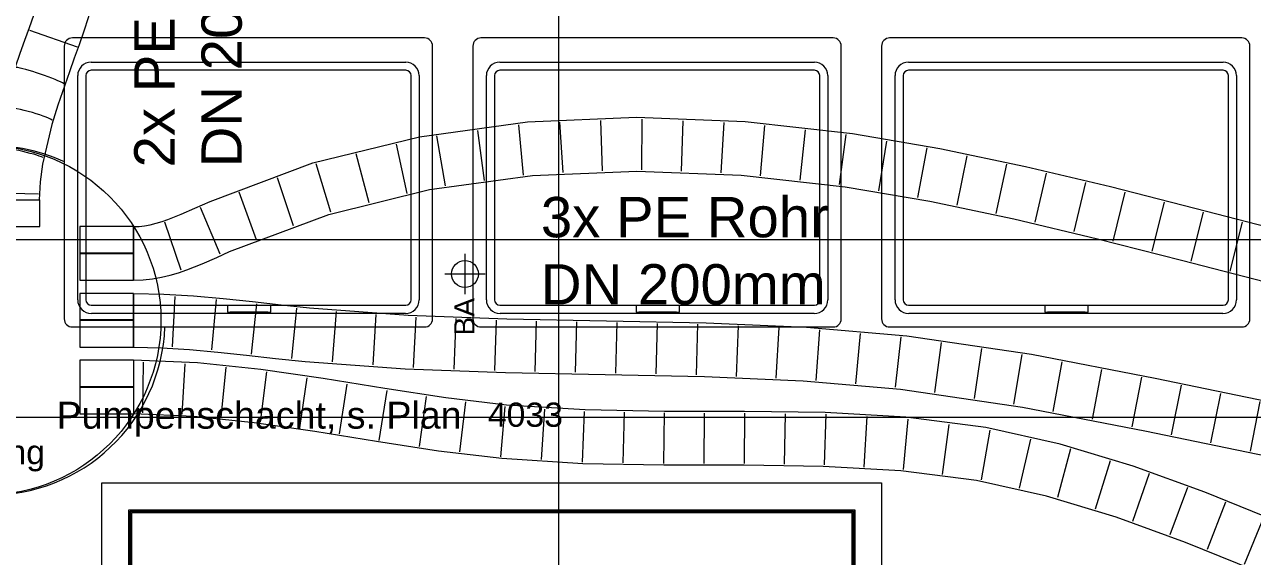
# Model space of a CAD drawing. Extents: x -982 to 937, y -179 to 616.
# Drawn here: x -472.8 to -381.5, y -100 to -60.4 of the extents above; entities that cross this region are included whole.
import ezdxf
from ezdxf.lldxf.tags import DXFTag

# ---------------------------------------------------------------- set-up
doc = ezdxf.new("R2010")
doc.units = 0
doc.layers.get('0').update_dxf_attribs({"lineweight": 13})
for name, color, linetype, lineweight in [('A-____-NOTE-TEXT', 7, 'Continuous', 9), ('A-DETL-____-HDLN', 7, '_Verdeckte Linien_', 9), ('A-FLOR-____-OTLN', 7, 'Continuous', 9), ('A-GENM-____-OTLN', 7, 'Continuous', 9), ('Q-SPCQ-____-OTLN', 7, 'Continuous', 9), ('S-GRID-____-OTLN', 7, 'Continuous', 5), ('Text', 7, 'Continuous', 5)]:
    doc.layers.add(name, color=color, linetype=linetype, lineweight=lineweight)
doc.layers.add('EL01_WAN_Röhre Boden', color=7, linetype='Continuous', lineweight=13, true_color=0xff6666)
doc.layers.add('EL01_WAN_Röhre Boden Typ', color=1, linetype='Continuous', lineweight=13, true_color=0xff0000)
doc.styles.get("Standard").update_dxf_attribs({"font": 'arial.ttf'})
tags = doc.linetypes.add('_Rasterlinie_', pattern=[0.375, 0.2, -0.05, 0.075, -0.05]).pattern_tags.tags
tags[10:11] = [DXFTag(74, 4), DXFTag(75, 0), DXFTag(340, '0'), DXFTag(46, 1.0), DXFTag(50, 0.0), DXFTag(44, 0.0), DXFTag(45, 0.0)]
tags[8:9] = [DXFTag(74, 4), DXFTag(75, 0), DXFTag(340, '0'), DXFTag(46, 1.0), DXFTag(50, 0.0), DXFTag(44, 0.0), DXFTag(45, 0.0)]
tags[6:7] = [DXFTag(74, 4), DXFTag(75, 0), DXFTag(340, '0'), DXFTag(46, 1.0), DXFTag(50, 0.0), DXFTag(44, 0.0), DXFTag(45, 0.0)]
tags[4:5] = [DXFTag(74, 4), DXFTag(75, 0), DXFTag(340, '0'), DXFTag(46, 1.0), DXFTag(50, 0.0), DXFTag(44, 0.0), DXFTag(45, 0.0)]
tags = doc.linetypes.add('_Verdeckte Linien_', pattern=[0.15, 0.1, -0.05]).pattern_tags.tags
tags[6:7] = [DXFTag(74, 4), DXFTag(75, 0), DXFTag(340, '0'), DXFTag(46, 1.0), DXFTag(50, 0.0), DXFTag(44, 0.0), DXFTag(45, 0.0)]
tags[4:5] = [DXFTag(74, 4), DXFTag(75, 0), DXFTag(340, '0'), DXFTag(46, 1.0), DXFTag(50, 0.0), DXFTag(44, 0.0), DXFTag(45, 0.0)]
tags = doc.linetypes.add('ACAD_ISO03W100', pattern=[30, 12, -18]).pattern_tags.tags
tags[6:7] = [DXFTag(74, 4), DXFTag(75, 0), DXFTag(340, '0'), DXFTag(46, 0.0), DXFTag(50, 0.0), DXFTag(44, 0.0), DXFTag(45, 0.0)]
tags[4:5] = [DXFTag(74, 4), DXFTag(75, 0), DXFTag(340, '0'), DXFTag(46, 0.0), DXFTag(50, 0.0), DXFTag(44, 0.0), DXFTag(45, 0.0)]
tags = doc.linetypes.add('STRICHPUNKT2', pattern=[12.7, 6.35, -3.175, 0, -3.175]).pattern_tags.tags
tags[10:11] = [DXFTag(74, 4), DXFTag(75, 0), DXFTag(340, '0'), DXFTag(46, 0.0), DXFTag(50, 0.0), DXFTag(44, 0.0), DXFTag(45, 0.0)]
tags[8:9] = [DXFTag(74, 4), DXFTag(75, 0), DXFTag(340, '0'), DXFTag(46, 0.0), DXFTag(50, 0.0), DXFTag(44, 0.0), DXFTag(45, 0.0)]
tags[6:7] = [DXFTag(74, 4), DXFTag(75, 0), DXFTag(340, '0'), DXFTag(46, 0.0), DXFTag(50, 0.0), DXFTag(44, 0.0), DXFTag(45, 0.0)]
tags[4:5] = [DXFTag(74, 4), DXFTag(75, 0), DXFTag(340, '0'), DXFTag(46, 0.0), DXFTag(50, 0.0), DXFTag(44, 0.0), DXFTag(45, 0.0)]

# ---------------------------------------------------------------- blocks, each defined once
blk = doc.blocks.new('Referenz-A0UJ2GQRXE', base_point=(-954.019, -167.52))
at = {"layer": 'A-____-NOTE-TEXT', "color": 0, "linetype": 'Continuous', "lineweight": 5, "ltscale": 0.13}
for p, q in [((-440.054, -77.464), (-440.054, -80.464)), ((-441.554, -78.964), (-438.554, -78.964))]:
    blk.add_line(p, q, dxfattribs=at)
blk.add_circle((-440.054, -78.964), 1, dxfattribs=at)
at = {"layer": 'A-DETL-____-HDLN', "color": 0, "linetype": '_Verdeckte Linien_', "ltscale": 0.13}
for p, q in [((-548.359, -76.407), (-323.259, -76.407)), ((-467.059, -94.507), (-409.059, -94.507)), ((-467.059, -152.507), (-467.059, -94.507)), ((-409.059, -94.507), (-409.059, -146.507))]:
    blk.add_line(p, q, dxfattribs=at)
at = {"layer": 'A-FLOR-____-OTLN', "color": 0, "linetype": 'Continuous', "ltscale": 0.13}
for p, q in [((-465.059, -146.507), (-465.059, -96.507)), ((-465.059, -96.507), (-411.059, -96.507)), ((-411.059, -96.507), (-411.059, -146.507))]:
    blk.add_line(p, q, dxfattribs=at)
for major_axis, end_param in [((5.51, 11.774), 2.008507), ((-13, 0), 3.103011)]:
    blk.add_ellipse((-475.359, -82.407), major_axis=major_axis, ratio=1, start_param=0, end_param=end_param, dxfattribs=at)
at = {"layer": 'A-GENM-____-OTLN', "color": 0, "linetype": 'Continuous', "ltscale": 0.13}
for p, q in [((-465.059, -146.507), (-465.059, -96.507)), ((-465.059, -96.507), (-411.059, -96.507)), ((-464.959, -146.407), (-464.959, -96.607)), ((-464.959, -96.607), (-411.159, -96.607)), ((-464.959, -96.607), (-464.959, -146.407)), ((-411.159, -96.607), (-464.959, -96.607)), ((-464.859, -146.307), (-464.859, -96.707)), ((-464.859, -96.707), (-411.259, -96.707)), ((-411.259, -96.707), (-464.859, -96.707)), ((-464.859, -96.707), (-464.859, -146.307)), ((-411.259, -96.707), (-411.259, -124.757)), ((-411.259, -124.757), (-411.259, -96.707)), ((-411.159, -96.607), (-411.159, -124.857)), ((-411.159, -124.857), (-411.159, -96.607)), ((-411.059, -146.507), (-411.059, -96.507))]:
    blk.add_line(p, q, dxfattribs=at)
for major_axis, end_param in [((5.51, 11.774), 2.008507), ((-13, 0), 3.103011)]:
    blk.add_ellipse((-475.359, -82.407), major_axis=major_axis, ratio=1, start_param=0, end_param=end_param, dxfattribs=at)
at = {"layer": 'Q-SPCQ-____-OTLN', "color": 0, "linetype": 'Continuous', "ltscale": 0.13}
for p, q in [((-469.859, -62.007), (-469.859, -82.307)), ((-443.059, -61.407), (-469.259, -61.407)), ((-442.459, -82.307), (-442.459, -62.007)), ((-439.459, -62.007), (-439.459, -82.307)), ((-412.659, -61.407), (-438.859, -61.407)), ((-412.059, -82.307), (-412.059, -62.007)), ((-409.059, -62.007), (-409.059, -82.307)), ((-382.259, -61.407), (-408.459, -61.407)), ((-381.659, -82.307), (-381.659, -62.007)), ((-467.859, -63.207), (-444.459, -63.207)), ((-444.459, -63.807), (-467.859, -63.807)), ((-437.459, -63.207), (-414.059, -63.207)), ((-414.059, -63.807), (-437.459, -63.807)), ((-407.059, -63.207), (-383.659, -63.207)), ((-383.659, -63.807), (-407.059, -63.807)), ((-468.859, -80.887), (-468.859, -64.207)), ((-468.259, -64.207), (-468.259, -80.887)), ((-444.059, -80.887), (-444.059, -64.207)), ((-443.459, -64.207), (-443.459, -80.887)), ((-438.459, -80.887), (-438.459, -64.207)), ((-437.859, -64.207), (-437.859, -80.887)), ((-413.659, -80.887), (-413.659, -64.207)), ((-413.059, -64.207), (-413.059, -80.887)), ((-408.059, -80.887), (-408.059, -64.207)), ((-407.459, -64.207), (-407.459, -80.887)), ((-383.259, -80.887), (-383.259, -64.207)), ((-382.659, -64.207), (-382.659, -80.887)), ((-467.859, -81.287), (-444.459, -81.287)), ((-437.459, -81.287), (-414.059, -81.287)), ((-407.059, -81.287), (-383.659, -81.287)), ((-444.479, -81.907), (-467.839, -81.907)), ((-457.725, -81.331), (-457.725, -81.816)), ((-457.725, -81.816), (-457.525, -81.816)), ((-454.704, -81.816), (-457.525, -81.816)), ((-454.704, -81.816), (-454.504, -81.816)), ((-454.504, -81.816), (-454.504, -81.331)), ((-414.079, -81.907), (-437.439, -81.907)), ((-427.325, -81.331), (-427.325, -81.816)), ((-427.325, -81.816), (-427.125, -81.816)), ((-424.304, -81.816), (-427.125, -81.816)), ((-424.304, -81.816), (-424.104, -81.816)), ((-424.104, -81.816), (-424.104, -81.331)), ((-383.679, -81.907), (-407.039, -81.907)), ((-396.925, -81.331), (-396.925, -81.816)), ((-396.925, -81.816), (-396.725, -81.816)), ((-393.904, -81.816), (-396.725, -81.816)), ((-393.904, -81.816), (-393.704, -81.816)), ((-393.704, -81.816), (-393.704, -81.331)), ((-469.259, -82.907), (-443.059, -82.907)), ((-438.859, -82.907), (-412.659, -82.907)), ((-408.459, -82.907), (-382.259, -82.907))]:
    blk.add_line(p, q, dxfattribs=at)
for centre, major_axis in [((-469.259, -62.007), (0, 0.6)), ((-443.059, -62.007), (0.6, 0)), ((-438.859, -62.007), (0, 0.6)), ((-412.659, -62.007), (0.6, 0)), ((-408.459, -62.007), (0, 0.6)), ((-382.259, -62.007), (0.6, 0)), ((-467.859, -64.207), (0, 1)), ((-467.859, -64.207), (0, 0.4)), ((-444.459, -64.207), (1, 0)), ((-444.459, -64.207), (0.4, 0)), ((-437.459, -64.207), (0, 1)), ((-437.459, -64.207), (0, 0.4)), ((-414.059, -64.207), (1, 0)), ((-414.059, -64.207), (0.4, 0)), ((-407.059, -64.207), (0, 1)), ((-407.059, -64.207), (0, 0.4)), ((-383.659, -64.207), (1, 0)), ((-383.659, -64.207), (0.4, 0)), ((-467.839, -80.887), (-1.02, 0)), ((-467.859, -80.887), (-0.4, 0)), ((-444.479, -80.887), (0, -1.02)), ((-444.459, -80.887), (0, -0.4)), ((-437.439, -80.887), (-1.02, 0)), ((-437.459, -80.887), (-0.4, 0)), ((-414.079, -80.887), (0, -1.02)), ((-414.059, -80.887), (0, -0.4)), ((-407.039, -80.887), (-1.02, 0)), ((-407.059, -80.887), (-0.4, 0)), ((-383.679, -80.887), (0, -1.02)), ((-383.659, -80.887), (0, -0.4)), ((-469.259, -82.307), (-0.6, 0)), ((-443.059, -82.307), (0, -0.6)), ((-438.859, -82.307), (-0.6, 0)), ((-412.659, -82.307), (0, -0.6)), ((-408.459, -82.307), (-0.6, 0)), ((-382.259, -82.307), (0, -0.6))]:
    blk.add_ellipse(centre, major_axis=major_axis, ratio=1, start_param=0, end_param=1.570796, dxfattribs=at)
at = {"layer": 'S-GRID-____-OTLN', "color": 0, "linetype": '_Rasterlinie_', "ltscale": 0.13}
for p, q in [((-433.059, -167.52), (-433.059, 592.593)), ((-948.537, -89.607), (290.332, -89.607))]:
    blk.add_line(p, q, dxfattribs=at)
at = {"layer": 'A-____-NOTE-TEXT', "color": 0, "linetype": 'Continuous', "lineweight": 5, "ltscale": 0.13, "insert": (-440.847, -83.54), "char_height": 1.5, "attachment_point": 1, "rotation": 90}
blk.add_mtext('{\\fArial;BA}', dxfattribs=at)
at = {"layer": 'A-____-NOTE-TEXT', "color": 0, "linetype": 'Continuous', "lineweight": 5, "ltscale": 0.13, "insert": (-470.43, -88.472), "char_height": 2, "attachment_point": 1}
blk.add_mtext('{\\fArial;Pumpenschacht, s. Plan}', dxfattribs=at)
at = {"layer": 'Text', "color": 0, "linetype": 'Continuous', "ltscale": 0.13, "char_height": 1.8, "attachment_point": 1}
for s, insert in [('{\\fArial;4033}', (-438.354, -88.534)), ('{\\fArial;Schachtabdeckung}', (-492.679, -91.32))]:
    blk.add_mtext(s, dxfattribs=dict(at, insert=insert))
blk = doc.blocks.new('Flexrohr-A0UJ2GTVXE', base_point=(-464.7, -84.291))
at = {"color": 0, "linetype": 'ByBlock', "lineweight": -2, "ltscale": 0.13}
for p, q in [((-435.388, -67.653), (-427.283, -67.31)), ((-429.823, -71.299), (-429.935, -67.541)), ((-427.283, -67.31), (-419.198, -67.631)), ((-426.887, -71.206), (-426.877, -67.446)), ((-423.944, -71.324), (-423.825, -67.566)), ((-443.442, -68.754), (-435.388, -67.653)), ((-438.587, -72.004), (-439.093, -68.278)), ((-435.685, -71.606), (-436.051, -67.864)), ((-432.758, -71.423), (-432.995, -67.671)), ((-421, -71.441), (-420.773, -67.688)), ((-419.198, -67.631), (-411.214, -68.522)), ((-418.06, -71.66), (-417.734, -67.914)), ((-415.122, -71.989), (-414.71, -68.251)), ((-451.372, -70.707), (-443.442, -68.754)), ((-444.354, -72.971), (-445.148, -69.295)), ((-441.49, -72.399), (-442.136, -68.695)), ((-412.184, -72.316), (-411.685, -68.59)), ((-411.214, -68.522), (-404.727, -69.617)), ((-409.266, -72.785), (-408.681, -69.071)), ((-447.189, -73.669), (-448.138, -70.031)), ((-406.352, -73.277), (-405.679, -69.578)), ((-404.727, -69.617), (-398.344, -70.957)), ((-403.443, -73.851), (-402.704, -70.165)), ((-458.996, -73.562), (-451.372, -70.707)), ((-450.026, -74.365), (-451.128, -70.77)), ((-400.536, -74.462), (-399.739, -70.787)), ((-398.344, -70.957), (-392.03, -72.465)), ((-452.795, -75.379), (-453.991, -71.814)), ((-442.692, -72.683), (-435.033, -71.638)), ((-435.033, -71.638), (-427.278, -71.31)), ((-427.278, -71.31), (-419.499, -71.62)), ((-419.499, -71.62), (-411.758, -72.484)), ((-397.633, -75.116), (-396.791, -71.452)), ((-394.734, -75.809), (-393.855, -72.153)), ((-455.56, -76.417), (-456.844, -72.883)), ((-450.189, -74.528), (-442.692, -72.683)), ((-411.758, -72.484), (-405.471, -73.548)), ((-392.03, -72.465), (-385.76, -74.064)), ((-391.835, -76.519), (-390.928, -72.87)), ((-460.146, -74.079), (-458.996, -73.562)), ((-405.471, -73.548), (-399.22, -74.86)), ((-388.936, -77.259), (-388.013, -73.614)), ((-462.144, -74.915), (-461.153, -74.523)), ((-461.153, -74.523), (-460.146, -74.079)), ((-458.253, -77.481), (-459.729, -74.022)), ((-457.56, -77.295), (-450.189, -74.528)), ((-399.22, -74.86), (-392.989, -76.349)), ((-386.035, -78), (-385.102, -74.358)), ((-385.76, -74.064), (-379.508, -75.678)), ((-464.7, -75.437), (-464.292, -75.421)), ((-464.7, -79.437), (-464.7, -75.437)), ((-464.292, -75.421), (-463.88, -75.375)), ((-463.88, -75.375), (-463.457, -75.299)), ((-463.457, -75.299), (-463.023, -75.194)), ((-463.023, -75.194), (-462.576, -75.062)), ((-462.576, -75.062), (-462.144, -74.915)), ((-461.156, -78.677), (-462.369, -75.118)), ((-383.128, -78.751), (-382.2, -75.107)), ((-392.989, -76.349), (-386.754, -77.939)), ((-458.513, -77.731), (-457.56, -77.295)), ((-460.732, -78.658), (-459.609, -78.214)), ((-459.609, -78.214), (-458.513, -77.731)), ((-386.754, -77.939), (-380.489, -79.556)), ((-464.7, -79.437), (-463.992, -79.41)), ((-463.992, -79.41), (-463.303, -79.333)), ((-463.303, -79.333), (-462.635, -79.213)), ((-462.635, -79.213), (-461.989, -79.058)), ((-461.989, -79.058), (-461.364, -78.874)), ((-461.364, -78.874), (-460.732, -78.658))]:
    blk.add_line(p, q, dxfattribs=at)
blk = doc.blocks.new('Wickelfalzrohr-A0UJ2GUFXE', base_point=(-468.7, -89.377))
at = {"color": 0, "linetype": 'ByBlock', "lineweight": -2, "ltscale": 0.13}
for p, q in [((-464.7, -85.377), (-468.7, -85.377)), ((-468.7, -85.377), (-468.7, -86.549)), ((-464.7, -85.377), (-464.7, -86.549)), ((-468.7, -86.549), (-468.7, -88.206)), ((-464.7, -86.549), (-464.7, -88.206)), ((-468.7, -88.206), (-468.7, -89.377)), ((-464.7, -88.206), (-464.7, -89.377)), ((-468.7, -89.377), (-464.7, -89.377))]:
    blk.add_line(p, q, dxfattribs=at)
at = {"color": 0, "linetype": 'STRICHPUNKT2', "lineweight": 25, "ltscale": 0.25}
blk.add_line((-464.7, -87.377), (-468.7, -87.377), dxfattribs=at)
blk = doc.blocks.new('Wickelfalzrohr-A0UJ2GW5XE', base_point=(-468.7, -79.437))
at = {"color": 0, "linetype": 'ByBlock', "lineweight": -2, "ltscale": 0.13}
for p, q in [((-464.7, -75.437), (-468.7, -75.437)), ((-468.7, -75.437), (-468.7, -76.609)), ((-464.7, -75.437), (-464.7, -76.609)), ((-468.7, -76.609), (-468.7, -78.266)), ((-464.7, -76.609), (-464.7, -78.266)), ((-468.7, -78.266), (-468.7, -79.437)), ((-464.7, -78.266), (-464.7, -79.437)), ((-468.7, -79.437), (-464.7, -79.437))]:
    blk.add_line(p, q, dxfattribs=at)
at = {"color": 0, "linetype": 'STRICHPUNKT2', "lineweight": 25, "ltscale": 0.25}
blk.add_line((-464.7, -77.437), (-468.7, -77.437), dxfattribs=at)
blk = doc.blocks.new('Flexrohr-A0UJ2GWPXE', base_point=(-464.7, -129.426))
at = {"color": 0, "linetype": 'ByBlock', "lineweight": -2, "ltscale": 0.13}
for p, q in [((-464.7, -85.377), (-464.7, -89.377)), ((-459.939, -85.569), (-464.7, -85.377)), ((-463.988, -85.525), (-464.029, -89.285)), ((-460.902, -85.65), (-461.12, -89.403)), ((-455.243, -86.064), (-459.939, -85.569)), ((-457.843, -85.91), (-458.204, -89.652)), ((-454.804, -86.249), (-455.284, -89.978)), ((-450.608, -86.741), (-455.243, -86.064)), ((-451.805, -86.687), (-452.351, -90.407)), ((-446.022, -87.484), (-450.608, -86.741)), ((-448.828, -87.151), (-449.405, -90.866)), ((-445.867, -87.629), (-446.449, -91.344)), ((-441.474, -88.18), (-446.022, -87.484)), ((-442.93, -88.078), (-443.461, -91.801)), ((-436.958, -88.719), (-441.474, -88.18)), ((-440.002, -88.476), (-440.449, -92.209)), ((-460.229, -89.559), (-464.7, -89.377)), ((-437.083, -88.824), (-437.414, -92.57)), ((-431.115, -89.081), (-436.958, -88.719)), ((-434.136, -89.013), (-434.376, -92.766)), ((-431.187, -89.197), (-431.338, -92.954)), ((-425.211, -89.184), (-431.115, -89.081)), ((-428.216, -89.251), (-428.31, -93.01)), ((-425.245, -89.303), (-425.282, -93.063)), ((-419.251, -89.194), (-425.211, -89.184)), ((-422.247, -89.309), (-422.28, -93.069)), ((-419.248, -89.314), (-419.279, -93.074)), ((-413.26, -89.281), (-419.251, -89.194)), ((-416.223, -89.358), (-416.305, -93.117)), ((-413.197, -89.405), (-413.332, -93.162)), ((-407.266, -89.619), (-413.26, -89.281)), ((-455.742, -90.032), (-460.229, -89.559)), ((-451.216, -90.694), (-455.742, -90.032)), ((-410.148, -89.576), (-410.391, -93.328)), ((-407.098, -89.762), (-407.452, -93.505)), ((-401.308, -90.386), (-407.266, -89.619)), ((-404.046, -90.153), (-404.554, -93.879)), ((-395.769, -91.616), (-401.308, -90.386)), ((-446.644, -91.435), (-451.216, -90.694)), ((-400.999, -90.577), (-401.661, -94.279)), ((-397.985, -91.245), (-398.817, -94.912)), ((-442.012, -92.143), (-446.644, -91.435)), ((-437.305, -92.704), (-442.012, -92.143)), ((-394.994, -91.975), (-395.983, -95.603)), ((-390.346, -93.258), (-395.769, -91.616)), ((-431.274, -93.078), (-437.305, -92.704)), ((-425.25, -93.184), (-431.274, -93.078)), ((-392.059, -92.864), (-393.176, -96.454)), ((-419.283, -93.194), (-425.25, -93.184)), ((-413.401, -93.279), (-419.283, -93.194)), ((-407.633, -93.602), (-413.401, -93.279)), ((-401.992, -94.327), (-407.633, -93.602)), ((-389.156, -93.818), (-390.382, -97.373)), ((-385.017, -95.197), (-390.346, -93.258)), ((-396.784, -95.485), (-401.992, -94.327)), ((-386.294, -94.86), (-387.605, -98.384)), ((-391.611, -97.053), (-396.784, -95.485)), ((-379.757, -97.322), (-385.017, -95.197)), ((-383.465, -95.954), (-384.839, -99.453)), ((-386.451, -98.932), (-391.611, -97.053)), ((-380.66, -97.086), (-382.08, -100.568)), ((-381.284, -101.019), (-386.451, -98.932))]:
    blk.add_line(p, q, dxfattribs=at)
blk = doc.blocks.new('Wickelfalzrohr-A0UJ2GWXXE', base_point=(-475.67, -75.437))
at = {"color": 0, "linetype": 'ByBlock', "lineweight": -2, "ltscale": 0.13}
for p, q in [((-475.67, -73.437), (-475.67, -75.437)), ((-475.67, -73.437), (-474.498, -73.437)), ((-474.498, -73.437), (-472.841, -73.437)), ((-472.841, -73.437), (-471.67, -73.437)), ((-471.67, -75.437), (-471.67, -73.437)), ((-475.67, -75.437), (-474.498, -75.437)), ((-474.498, -75.437), (-472.841, -75.437)), ((-472.841, -75.437), (-471.67, -75.437))]:
    blk.add_line(p, q, dxfattribs=at)
at = {"color": 0, "linetype": 'STRICHPUNKT2', "lineweight": 25, "ltscale": 0.25}
blk.add_line((-473.67, -73.437), (-473.67, -75.437), dxfattribs=at)
blk = doc.blocks.new('Flexrohr-A0UJ2GXJXE', base_point=(-464.7, -96.02))
at = {"color": 0, "linetype": 'ByBlock', "lineweight": -2, "ltscale": 0.13}
for p, q in [((-464.7, -84.407), (-464.7, -80.407)), ((-464.7, -80.407), (-462.457, -80.459)), ((-462.457, -80.459), (-460.236, -80.596)), ((-461.806, -84.386), (-461.598, -80.632)), ((-460.236, -80.596), (-458.04, -80.793)), ((-458.885, -84.613), (-458.537, -80.869)), ((-458.04, -80.793), (-455.868, -81.024)), ((-455.931, -84.921), (-455.523, -81.184)), ((-455.868, -81.024), (-453.717, -81.265)), ((-453.717, -81.265), (-451.62, -81.489)), ((-452.921, -85.251), (-452.57, -81.508)), ((-451.62, -81.489), (-444.283, -82.033)), ((-449.896, -85.507), (-449.617, -81.757)), ((-446.884, -85.731), (-446.645, -81.978)), ((-444.283, -82.033), (-436.931, -82.303)), ((-443.871, -85.93), (-443.672, -82.176)), ((-440.852, -86.041), (-440.695, -82.285)), ((-437.833, -86.152), (-437.718, -82.394)), ((-436.931, -82.303), (-429.534, -82.444)), ((-434.825, -86.224), (-434.728, -82.465)), ((-431.819, -86.281), (-431.735, -82.522)), ((-429.534, -82.444), (-422.103, -82.603)), ((-428.818, -86.34), (-428.737, -82.581)), ((-425.828, -86.404), (-425.729, -82.645)), ((-422.838, -86.468), (-422.72, -82.709)), ((-422.103, -82.603), (-414.648, -82.926)), ((-419.862, -86.583), (-419.701, -82.827)), ((-416.889, -86.712), (-416.68, -82.958)), ((-414.648, -82.926), (-407.176, -83.566)), ((-413.924, -86.882), (-413.655, -83.131)), ((-410.977, -87.134), (-410.625, -83.39)), ((-408.03, -87.385), (-407.594, -83.65)), ((-407.176, -83.566), (-397.898, -84.932)), ((-464.7, -84.407), (-462.627, -84.455)), ((-462.627, -84.455), (-460.539, -84.585)), ((-460.539, -84.585), (-458.431, -84.774)), ((-458.431, -84.774), (-456.302, -85.001)), ((-405.091, -87.794), (-404.592, -84.067)), ((-402.153, -88.227), (-401.595, -84.509)), ((-397.898, -84.932), (-388.698, -86.714)), ((-456.302, -85.001), (-454.151, -85.242)), ((-454.151, -85.242), (-451.945, -85.475)), ((-451.945, -85.475), (-444.504, -86.027)), ((-399.216, -88.659), (-398.597, -84.95)), ((-396.286, -89.196), (-395.627, -85.494)), ((-444.504, -86.027), (-437.043, -86.301)), ((-437.043, -86.301), (-429.615, -86.443)), ((-429.615, -86.443), (-422.232, -86.601)), ((-422.232, -86.601), (-414.905, -86.918)), ((-393.358, -89.763), (-392.665, -86.068)), ((-390.431, -90.33), (-389.703, -86.642)), ((-388.698, -86.714), (-379.573, -88.607)), ((-414.905, -86.918), (-407.652, -87.537)), ((-407.652, -87.537), (-398.57, -88.875)), ((-387.496, -90.926), (-386.759, -87.239)), ((-384.558, -91.535), (-383.824, -87.848)), ((-381.619, -92.145), (-380.888, -88.456)), ((-398.57, -88.875), (-389.485, -90.636)), ((-389.485, -90.636), (-380.349, -92.531))]:
    blk.add_line(p, q, dxfattribs=at)
blk = doc.blocks.new('Flexrohr-A0UJ2GXNXE', base_point=(-475.67, -73.437))
at = {"color": 0, "linetype": 'ByBlock', "lineweight": -2, "ltscale": 0.13}
for p, q in [((-471.328, -45.943), (-467.328, -45.943)), ((-471.328, -45.943), (-471.321, -46.618)), ((-467.328, -45.943), (-467.322, -46.539)), ((-467.322, -46.539), (-467.305, -47.119)), ((-471.321, -46.618), (-471.302, -47.269)), ((-471.302, -47.269), (-471.273, -47.895)), ((-467.305, -47.119), (-467.278, -47.688)), ((-471.273, -47.895), (-471.236, -48.497)), ((-467.278, -47.688), (-467.244, -48.248)), ((-467.244, -48.248), (-467.204, -48.8)), ((-471.236, -48.497), (-471.194, -49.077)), ((-471.194, -49.077), (-471.149, -49.639)), ((-467.204, -48.8), (-467.16, -49.346)), ((-471.149, -49.639), (-471.103, -50.183)), ((-471.103, -50.183), (-471.058, -50.713)), ((-467.16, -49.346), (-467.115, -49.887)), ((-467.115, -49.887), (-467.069, -50.424)), ((-471.058, -50.713), (-471.016, -51.228)), ((-467.069, -50.424), (-467.025, -50.96)), ((-467.025, -50.96), (-466.969, -51.756)), ((-471.016, -51.228), (-470.962, -51.989)), ((-470.962, -51.989), (-470.926, -52.709)), ((-466.969, -51.756), (-466.929, -52.579)), ((-470.926, -52.709), (-470.927, -54.176)), ((-466.929, -52.579), (-466.933, -54.204)), ((-470.927, -54.176), (-471.07, -55.656)), ((-466.933, -54.204), (-467.097, -55.903)), ((-471.07, -55.656), (-471.2, -56.375)), ((-471.2, -56.375), (-471.382, -57.163)), ((-467.097, -55.903), (-467.279, -56.912)), ((-471.382, -57.163), (-471.605, -57.983)), ((-467.279, -56.912), (-467.508, -57.899)), ((-471.605, -57.983), (-471.864, -58.838)), ((-467.508, -57.899), (-467.78, -58.896)), ((-471.864, -58.838), (-472.155, -59.726)), ((-467.78, -58.896), (-468.086, -59.898)), ((-472.155, -59.726), (-472.472, -60.646)), ((-468.086, -59.898), (-468.416, -60.903)), ((-472.472, -60.646), (-472.808, -61.595)), ((-472.447, -60.814), (-468.899, -62.056)), ((-468.416, -60.903), (-468.762, -61.908)), ((-472.808, -61.595), (-473.155, -62.571)), ((-468.762, -61.908), (-469.117, -62.912)), ((-473.155, -62.571), (-473.509, -63.575)), ((-469.117, -62.912), (-469.475, -63.915)), ((-473.509, -63.575), (-474.03, -65.116)), ((-469.475, -63.915), (-469.826, -64.912)), ((-474.03, -65.116), (-474.533, -66.75)), ((-469.826, -64.912), (-470.33, -66.404)), ((-470.33, -66.404), (-470.773, -67.832)), ((-474.533, -66.75), (-475.289, -69.937)), ((-470.773, -67.832), (-471.479, -70.806)), ((-475.289, -69.937), (-475.532, -71.703)), ((-471.479, -70.806), (-471.656, -72.116)), ((-475.532, -71.703), (-475.617, -73.437)), ((-471.656, -72.116), (-471.723, -73.437)), ((-475.525, -72.904), (-471.767, -73.013)), ((-475.67, -73.437), (-471.67, -73.437))]:
    blk.add_line(p, q, dxfattribs=at)
for centre, major_axis, ratio in [((-469.209, -48.807), (-1.995, -0.147), 0.464287), ((-469.01, -51.249), (-1.995, -0.144), 0.64454), ((-468.929, -53.508), (-2, 0.044), 0.636543), ((-469.105, -55.9), (-1.981, 0.273), 0.526649), ((-471.673, -64.26), (1.892, -0.65), 0.083744), ((-472.593, -67.097), (1.931, -0.519), 0.11587), ((-473.294, -69.993), (1.957, -0.412), 0.106754)]:
    blk.add_ellipse(centre, major_axis=major_axis, ratio=ratio, start_param=0.348166, end_param=2.793427, dxfattribs=at)
at = {"color": 0, "linetype": 'ByBlock', "lineweight": -2, "ltscale": 0.13, "extrusion": (0, 0, -1)}
blk.add_ellipse((-469.745, -58.611), major_axis=(1.919, -0.564), ratio=0.228107, start_param=0.348166, end_param=2.793427, dxfattribs=at)
blk = doc.blocks.new('Wickelfalzrohr-A0UJ2GXXXE', base_point=(-468.7, -84.407))
at = {"color": 0, "linetype": 'ByBlock', "lineweight": -2, "ltscale": 0.13}
for p, q in [((-464.7, -80.407), (-468.7, -80.407)), ((-468.7, -80.407), (-468.7, -81.579)), ((-464.7, -80.407), (-464.7, -81.579)), ((-468.7, -81.579), (-468.7, -83.236)), ((-464.7, -81.579), (-464.7, -83.236)), ((-468.7, -83.236), (-468.7, -84.407)), ((-464.7, -83.236), (-464.7, -84.407)), ((-468.7, -84.407), (-464.7, -84.407))]:
    blk.add_line(p, q, dxfattribs=at)
at = {"color": 0, "linetype": 'STRICHPUNKT2', "lineweight": 25, "ltscale": 0.25}
blk.add_line((-464.7, -82.407), (-468.7, -82.407), dxfattribs=at)
blk = doc.blocks.new('Leerdose Hohlraumboden-A0UJ2H0BXE', base_point=(-488.67, -95.407))
at = {"color": 0, "linetype": 'ByBlock', "lineweight": -2, "ltscale": 0.13}
blk.add_circle((-475.67, -82.407), 13, dxfattribs=at)
blk = doc.blocks.new('Bauteilbeschriftung-A0UJ2H1FXE', base_point=(-434.405, -81.235))
at = {"color": 0, "lineweight": -2, "char_height": 3, "attachment_point": 1}
for s, insert in [('{\\fArial;3x PE Rohr}', (-434.405, -73.235)), ('{\\fArial;DN 200mm}', (-434.405, -78.235))]:
    blk.add_mtext(s, dxfattribs=dict(at, insert=insert))
blk = doc.blocks.new('Bauteilbeschriftung-A0UJ2H2VXE', base_point=(-464.655, -71.032))
at = {"color": 0, "lineweight": -2, "char_height": 3, "attachment_point": 1, "rotation": 90}
for s, insert in [('{\\fArial;2x PE Rohr}', (-464.655, -71.032)), ('{\\fArial;DN 200mm}', (-459.655, -71.032))]:
    blk.add_mtext(s, dxfattribs=dict(at, insert=insert))

msp = doc.modelspace()

# ---------------------------------------------------------------- block references
at = {"color": 9, "lineweight": 25, "ltscale": 0.25, "true_color": 0xc0c0c0}
msp.add_blockref('Referenz-A0UJ2GQRXE', (-954.019, -167.52), dxfattribs=at)
at = {"layer": 'EL01_WAN_Röhre Boden', "color": 1, "linetype": 'ACAD_ISO03W100', "ltscale": 1.3, "true_color": 0xff0000}
for name, p in [('Flexrohr-A0UJ2GXNXE', (-475.67, -73.437)), ('Flexrohr-A0UJ2GTVXE', (-464.7, -84.291)), ('Leerdose Hohlraumboden-A0UJ2H0BXE', (-488.67, -95.407)), ('Wickelfalzrohr-A0UJ2GWXXE', (-475.67, -75.437)), ('Wickelfalzrohr-A0UJ2GW5XE', (-468.7, -79.437)), ('Wickelfalzrohr-A0UJ2GXXXE', (-468.7, -84.407)), ('Flexrohr-A0UJ2GXJXE', (-464.7, -96.02)), ('Wickelfalzrohr-A0UJ2GUFXE', (-468.7, -89.377)), ('Flexrohr-A0UJ2GWPXE', (-464.7, -129.426))]:
    msp.add_blockref(name, p, dxfattribs=at)
at = {"layer": 'EL01_WAN_Röhre Boden Typ', "color": 1, "linetype": 'Continuous', "ltscale": 1.3, "true_color": 0xff0000}
for name, p in [('Bauteilbeschriftung-A0UJ2H2VXE', (-464.655, -71.032)), ('Bauteilbeschriftung-A0UJ2H1FXE', (-434.405, -81.235))]:
    msp.add_blockref(name, p, dxfattribs=at)

doc.saveas('drawing.dxf')
